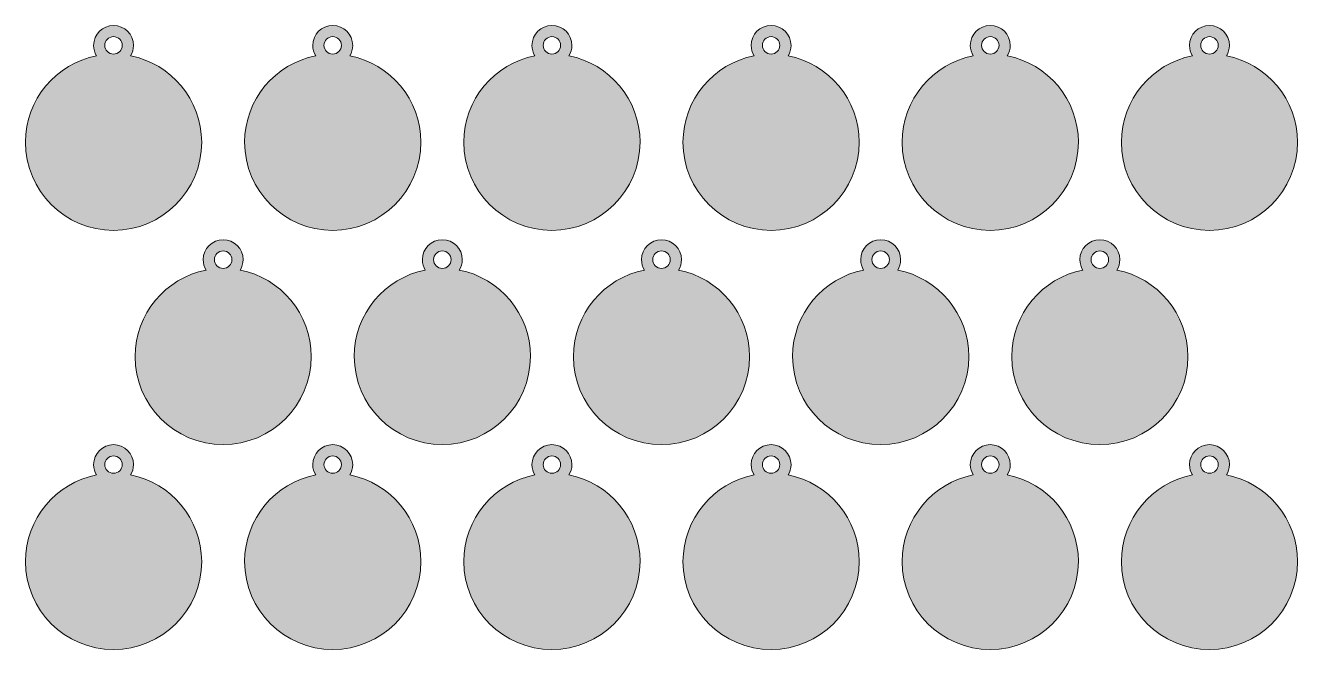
# Model space of a CAD drawing. Header units: inches. Extents: x -1104 to 5451, y -3757 to -136.
# Drawn here: x 2614 to 5451, y -3756 to -2364 of the extents above; entities that cross this region are included whole.
import ezdxf

# ---------------------------------------------------------------- set-up
doc = ezdxf.new("R2010")
doc.units = ezdxf.units.IN
doc.header["$MEASUREMENT"] = 0
doc.layers.add('Layer 1', color=7, linetype='Continuous')

# ---------------------------------------------------------------- blocks, each defined once
blk = doc.blocks.new('block 2')
at = {"layer": 'Layer 1', "true_color": 0xffeed6}
h = blk.add_hatch(color=7, dxfattribs=at)
h.dxf.hatch_style = 2
edge = h.paths.add_edge_path()
edge.add_spline(control_points=[(2848.5, -2431.8), (2852.6, -2425), (2855, -2417.1), (2855, -2408.6), (2855, -2384), (2835, -2364.1), (2810.5, -2364.1), (2786, -2364.1), (2766, -2384), (2766, -2408.6), (2766, -2417.1), (2768.4, -2425), (2772.5, -2431.8), (2682.3, -2449.5), (2614, -2529.2), (2614, -2624.6), (2614, -2732.9), (2702.1, -2821.1), (2810.5, -2821.1), (2918.8, -2821.1), (3007, -2732.9), (3007, -2624.6), (3007, -2529.2), (2938.7, -2449.5), (2848.5, -2431.8)], knot_values=[0, 0, 0, 0, 1, 1, 1, 2, 2, 2, 3, 3, 3, 4, 4, 4, 5, 5, 5, 6, 6, 6, 7, 7, 7, 8, 8, 8, 8], degree=3, periodic=1)
edge = h.paths.add_edge_path()
edge.add_spline(control_points=[(2810.5, -2389.1), (2821.2, -2389.1), (2830, -2397.8), (2830, -2408.6), (2830, -2419.3), (2821.2, -2428.1), (2810.5, -2428.1), (2799.7, -2428.1), (2791, -2419.3), (2791, -2408.6), (2791, -2397.8), (2799.7, -2389.1), (2810.5, -2389.1)], knot_values=[0, 0, 0, 0, 1, 1, 1, 2, 2, 2, 3, 3, 3, 4, 4, 4, 4], degree=3, periodic=1)
h = blk.add_hatch(color=7, dxfattribs=at)
h.dxf.hatch_style = 2
edge = h.paths.add_edge_path()
edge.add_spline(control_points=[(3337.3, -2431.8), (3341.4, -2425), (3343.8, -2417.1), (3343.8, -2408.6), (3343.8, -2384), (3323.8, -2364.1), (3299.3, -2364.1), (3274.8, -2364.1), (3254.8, -2384), (3254.8, -2408.6), (3254.8, -2417.1), (3257.2, -2425), (3261.3, -2431.8), (3171.1, -2449.5), (3102.8, -2529.2), (3102.8, -2624.6), (3102.8, -2732.9), (3190.9, -2821.1), (3299.3, -2821.1), (3407.6, -2821.1), (3495.8, -2732.9), (3495.8, -2624.6), (3495.8, -2529.2), (3427.5, -2449.5), (3337.3, -2431.8)], knot_values=[0, 0, 0, 0, 1, 1, 1, 2, 2, 2, 3, 3, 3, 4, 4, 4, 5, 5, 5, 6, 6, 6, 7, 7, 7, 8, 8, 8, 8], degree=3, periodic=1)
edge = h.paths.add_edge_path()
edge.add_spline(control_points=[(3299.3, -2389.1), (3310, -2389.1), (3318.8, -2397.8), (3318.8, -2408.6), (3318.8, -2419.3), (3310, -2428.1), (3299.3, -2428.1), (3288.5, -2428.1), (3279.8, -2419.3), (3279.8, -2408.6), (3279.8, -2397.8), (3288.5, -2389.1), (3299.3, -2389.1)], knot_values=[0, 0, 0, 0, 1, 1, 1, 2, 2, 2, 3, 3, 3, 4, 4, 4, 4], degree=3, periodic=1)
h = blk.add_hatch(color=7, dxfattribs=at)
h.dxf.hatch_style = 2
edge = h.paths.add_edge_path()
edge.add_spline(control_points=[(3826, -2431.8), (3830.2, -2425), (3832.6, -2417.1), (3832.6, -2408.6), (3832.6, -2384), (3812.6, -2364.1), (3788.1, -2364.1), (3763.5, -2364.1), (3743.6, -2384), (3743.6, -2408.6), (3743.6, -2417.1), (3746, -2425), (3750.1, -2431.8), (3659.9, -2449.5), (3591.6, -2529.2), (3591.6, -2624.6), (3591.6, -2732.9), (3679.7, -2821.1), (3788.1, -2821.1), (3896.4, -2821.1), (3984.6, -2732.9), (3984.6, -2624.6), (3984.6, -2529.2), (3916.3, -2449.5), (3826, -2431.8)], knot_values=[0, 0, 0, 0, 1, 1, 1, 2, 2, 2, 3, 3, 3, 4, 4, 4, 5, 5, 5, 6, 6, 6, 7, 7, 7, 8, 8, 8, 8], degree=3, periodic=1)
edge = h.paths.add_edge_path()
edge.add_spline(control_points=[(3788.1, -2389.1), (3798.8, -2389.1), (3807.6, -2397.8), (3807.6, -2408.6), (3807.6, -2419.3), (3798.8, -2428.1), (3788.1, -2428.1), (3777.3, -2428.1), (3768.6, -2419.3), (3768.6, -2408.6), (3768.6, -2397.8), (3777.3, -2389.1), (3788.1, -2389.1)], knot_values=[0, 0, 0, 0, 1, 1, 1, 2, 2, 2, 3, 3, 3, 4, 4, 4, 4], degree=3, periodic=1)
h = blk.add_hatch(color=7, dxfattribs=at)
h.dxf.hatch_style = 2
edge = h.paths.add_edge_path()
edge.add_spline(control_points=[(4314.8, -2431.8), (4319, -2425), (4321.4, -2417.1), (4321.4, -2408.6), (4321.4, -2384), (4301.4, -2364.1), (4276.9, -2364.1), (4252.3, -2364.1), (4232.4, -2384), (4232.4, -2408.6), (4232.4, -2417.1), (4234.8, -2425), (4238.9, -2431.8), (4148.7, -2449.5), (4080.4, -2529.2), (4080.4, -2624.6), (4080.4, -2732.9), (4168.5, -2821.1), (4276.9, -2821.1), (4385.2, -2821.1), (4473.4, -2732.9), (4473.4, -2624.6), (4473.4, -2529.2), (4405.1, -2449.5), (4314.8, -2431.8)], knot_values=[0, 0, 0, 0, 1, 1, 1, 2, 2, 2, 3, 3, 3, 4, 4, 4, 5, 5, 5, 6, 6, 6, 7, 7, 7, 8, 8, 8, 8], degree=3, periodic=1)
edge = h.paths.add_edge_path()
edge.add_spline(control_points=[(4276.9, -2389.1), (4287.6, -2389.1), (4296.4, -2397.8), (4296.4, -2408.6), (4296.4, -2419.3), (4287.6, -2428.1), (4276.9, -2428.1), (4266.1, -2428.1), (4257.4, -2419.3), (4257.4, -2408.6), (4257.4, -2397.8), (4266.1, -2389.1), (4276.9, -2389.1)], knot_values=[0, 0, 0, 0, 1, 1, 1, 2, 2, 2, 3, 3, 3, 4, 4, 4, 4], degree=3, periodic=1)
h = blk.add_hatch(color=7, dxfattribs=at)
h.dxf.hatch_style = 2
edge = h.paths.add_edge_path()
edge.add_spline(control_points=[(4803.6, -2431.8), (4807.8, -2425), (4810.2, -2417.1), (4810.2, -2408.6), (4810.2, -2384), (4790.2, -2364.1), (4765.7, -2364.1), (4741.1, -2364.1), (4721.2, -2384), (4721.2, -2408.6), (4721.2, -2417.1), (4723.6, -2425), (4727.7, -2431.8), (4637.5, -2449.5), (4569.2, -2529.2), (4569.2, -2624.6), (4569.2, -2732.9), (4657.3, -2821.1), (4765.7, -2821.1), (4874, -2821.1), (4962.2, -2732.9), (4962.2, -2624.6), (4962.2, -2529.2), (4893.9, -2449.5), (4803.6, -2431.8)], knot_values=[0, 0, 0, 0, 1, 1, 1, 2, 2, 2, 3, 3, 3, 4, 4, 4, 5, 5, 5, 6, 6, 6, 7, 7, 7, 8, 8, 8, 8], degree=3, periodic=1)
edge = h.paths.add_edge_path()
edge.add_spline(control_points=[(4765.7, -2389.1), (4776.4, -2389.1), (4785.2, -2397.8), (4785.2, -2408.6), (4785.2, -2419.3), (4776.4, -2428.1), (4765.7, -2428.1), (4754.9, -2428.1), (4746.2, -2419.3), (4746.2, -2408.6), (4746.2, -2397.8), (4754.9, -2389.1), (4765.7, -2389.1)], knot_values=[0, 0, 0, 0, 1, 1, 1, 2, 2, 2, 3, 3, 3, 4, 4, 4, 4], degree=3, periodic=1)
h = blk.add_hatch(color=7, dxfattribs=at)
h.dxf.hatch_style = 2
edge = h.paths.add_edge_path()
edge.add_spline(control_points=[(5292.4, -2431.8), (5296.6, -2425), (5299, -2417.1), (5299, -2408.6), (5299, -2384), (5279, -2364.1), (5254.5, -2364.1), (5229.9, -2364.1), (5210, -2384), (5210, -2408.6), (5210, -2417.1), (5212.4, -2425), (5216.5, -2431.8), (5126.3, -2449.5), (5058, -2529.2), (5058, -2624.6), (5058, -2732.9), (5146.1, -2821.1), (5254.5, -2821.1), (5362.8, -2821.1), (5451, -2732.9), (5451, -2624.6), (5451, -2529.2), (5382.7, -2449.5), (5292.4, -2431.8)], knot_values=[0, 0, 0, 0, 1, 1, 1, 2, 2, 2, 3, 3, 3, 4, 4, 4, 5, 5, 5, 6, 6, 6, 7, 7, 7, 8, 8, 8, 8], degree=3, periodic=1)
edge = h.paths.add_edge_path()
edge.add_spline(control_points=[(5254.5, -2389.1), (5265.2, -2389.1), (5274, -2397.8), (5274, -2408.6), (5274, -2419.3), (5265.2, -2428.1), (5254.5, -2428.1), (5243.7, -2428.1), (5235, -2419.3), (5235, -2408.6), (5235, -2397.8), (5243.7, -2389.1), (5254.5, -2389.1)], knot_values=[0, 0, 0, 0, 1, 1, 1, 2, 2, 2, 3, 3, 3, 4, 4, 4, 4], degree=3, periodic=1)
h = blk.add_hatch(color=7, dxfattribs=at)
h.dxf.hatch_style = 2
edge = h.paths.add_edge_path()
edge.add_spline(control_points=[(3092.9, -2909.6), (3097, -2902.9), (3099.4, -2894.9), (3099.4, -2886.4), (3099.4, -2861.9), (3079.4, -2841.9), (3054.9, -2841.9), (3030.4, -2841.9), (3010.4, -2861.9), (3010.4, -2886.4), (3010.4, -2894.9), (3012.8, -2902.9), (3016.9, -2909.6), (2926.7, -2927.4), (2858.4, -3007.1), (2858.4, -3102.4), (2858.4, -3210.8), (2946.5, -3298.9), (3054.9, -3298.9), (3163.2, -3298.9), (3251.4, -3210.8), (3251.4, -3102.4), (3251.4, -3007.1), (3183.1, -2927.4), (3092.9, -2909.6)], knot_values=[0, 0, 0, 0, 1, 1, 1, 2, 2, 2, 3, 3, 3, 4, 4, 4, 5, 5, 5, 6, 6, 6, 7, 7, 7, 8, 8, 8, 8], degree=3, periodic=1)
edge = h.paths.add_edge_path()
edge.add_spline(control_points=[(3054.9, -2866.9), (3065.6, -2866.9), (3074.4, -2875.7), (3074.4, -2886.4), (3074.4, -2897.2), (3065.6, -2905.9), (3054.9, -2905.9), (3044.1, -2905.9), (3035.4, -2897.2), (3035.4, -2886.4), (3035.4, -2875.7), (3044.1, -2866.9), (3054.9, -2866.9)], knot_values=[0, 0, 0, 0, 1, 1, 1, 2, 2, 2, 3, 3, 3, 4, 4, 4, 4], degree=3, periodic=1)
h = blk.add_hatch(color=7, dxfattribs=at)
h.dxf.hatch_style = 2
edge = h.paths.add_edge_path()
edge.add_spline(control_points=[(3581.6, -2909.6), (3585.8, -2902.9), (3588.2, -2894.9), (3588.2, -2886.4), (3588.2, -2861.9), (3568.2, -2841.9), (3543.7, -2841.9), (3519.1, -2841.9), (3499.2, -2861.9), (3499.2, -2886.4), (3499.2, -2894.9), (3501.6, -2902.9), (3505.7, -2909.6), (3415.5, -2927.4), (3347.2, -3007.1), (3347.2, -3102.4), (3347.2, -3210.8), (3435.3, -3298.9), (3543.7, -3298.9), (3652, -3298.9), (3740.2, -3210.8), (3740.2, -3102.4), (3740.2, -3007.1), (3671.9, -2927.4), (3581.6, -2909.6)], knot_values=[0, 0, 0, 0, 1, 1, 1, 2, 2, 2, 3, 3, 3, 4, 4, 4, 5, 5, 5, 6, 6, 6, 7, 7, 7, 8, 8, 8, 8], degree=3, periodic=1)
edge = h.paths.add_edge_path()
edge.add_spline(control_points=[(3543.7, -2866.9), (3554.4, -2866.9), (3563.2, -2875.7), (3563.2, -2886.4), (3563.2, -2897.2), (3554.4, -2905.9), (3543.7, -2905.9), (3532.9, -2905.9), (3524.2, -2897.2), (3524.2, -2886.4), (3524.2, -2875.7), (3532.9, -2866.9), (3543.7, -2866.9)], knot_values=[0, 0, 0, 0, 1, 1, 1, 2, 2, 2, 3, 3, 3, 4, 4, 4, 4], degree=3, periodic=1)
h = blk.add_hatch(color=7, dxfattribs=at)
h.dxf.hatch_style = 2
edge = h.paths.add_edge_path()
edge.add_spline(control_points=[(4070.4, -2909.6), (4074.6, -2902.9), (4077, -2894.9), (4077, -2886.4), (4077, -2861.9), (4057, -2841.9), (4032.5, -2841.9), (4007.9, -2841.9), (3988, -2861.9), (3988, -2886.4), (3988, -2894.9), (3990.4, -2902.9), (3994.5, -2909.6), (3904.3, -2927.4), (3836, -3007.1), (3836, -3102.4), (3836, -3210.8), (3924.1, -3298.9), (4032.5, -3298.9), (4140.8, -3298.9), (4229, -3210.8), (4229, -3102.4), (4229, -3007.1), (4160.7, -2927.4), (4070.4, -2909.6)], knot_values=[0, 0, 0, 0, 1, 1, 1, 2, 2, 2, 3, 3, 3, 4, 4, 4, 5, 5, 5, 6, 6, 6, 7, 7, 7, 8, 8, 8, 8], degree=3, periodic=1)
edge = h.paths.add_edge_path()
edge.add_spline(control_points=[(4032.5, -2866.9), (4043.2, -2866.9), (4052, -2875.7), (4052, -2886.4), (4052, -2897.2), (4043.2, -2905.9), (4032.5, -2905.9), (4021.7, -2905.9), (4013, -2897.2), (4013, -2886.4), (4013, -2875.7), (4021.7, -2866.9), (4032.5, -2866.9)], knot_values=[0, 0, 0, 0, 1, 1, 1, 2, 2, 2, 3, 3, 3, 4, 4, 4, 4], degree=3, periodic=1)
h = blk.add_hatch(color=7, dxfattribs=at)
h.dxf.hatch_style = 2
edge = h.paths.add_edge_path()
edge.add_spline(control_points=[(4559.2, -2909.6), (4563.4, -2902.9), (4565.8, -2894.9), (4565.8, -2886.4), (4565.8, -2861.9), (4545.8, -2841.9), (4521.3, -2841.9), (4496.7, -2841.9), (4476.8, -2861.9), (4476.8, -2886.4), (4476.8, -2894.9), (4479.2, -2902.9), (4483.3, -2909.6), (4393.1, -2927.4), (4324.8, -3007.1), (4324.8, -3102.4), (4324.8, -3210.8), (4412.9, -3298.9), (4521.3, -3298.9), (4629.6, -3298.9), (4717.8, -3210.8), (4717.8, -3102.4), (4717.8, -3007.1), (4649.5, -2927.4), (4559.2, -2909.6)], knot_values=[0, 0, 0, 0, 1, 1, 1, 2, 2, 2, 3, 3, 3, 4, 4, 4, 5, 5, 5, 6, 6, 6, 7, 7, 7, 8, 8, 8, 8], degree=3, periodic=1)
edge = h.paths.add_edge_path()
edge.add_spline(control_points=[(4521.3, -2866.9), (4532, -2866.9), (4540.8, -2875.7), (4540.8, -2886.4), (4540.8, -2897.2), (4532, -2905.9), (4521.3, -2905.9), (4510.5, -2905.9), (4501.8, -2897.2), (4501.8, -2886.4), (4501.8, -2875.7), (4510.5, -2866.9), (4521.3, -2866.9)], knot_values=[0, 0, 0, 0, 1, 1, 1, 2, 2, 2, 3, 3, 3, 4, 4, 4, 4], degree=3, periodic=1)
h = blk.add_hatch(color=7, dxfattribs=at)
h.dxf.hatch_style = 2
edge = h.paths.add_edge_path()
edge.add_spline(control_points=[(5048, -2909.6), (5052.2, -2902.9), (5054.6, -2894.9), (5054.6, -2886.4), (5054.6, -2861.9), (5034.6, -2841.9), (5010.1, -2841.9), (4985.5, -2841.9), (4965.6, -2861.9), (4965.6, -2886.4), (4965.6, -2894.9), (4968, -2902.9), (4972.1, -2909.6), (4881.9, -2927.4), (4813.6, -3007.1), (4813.6, -3102.4), (4813.6, -3210.8), (4901.7, -3298.9), (5010.1, -3298.9), (5118.4, -3298.9), (5206.6, -3210.8), (5206.6, -3102.4), (5206.6, -3007.1), (5138.3, -2927.4), (5048, -2909.6)], knot_values=[0, 0, 0, 0, 1, 1, 1, 2, 2, 2, 3, 3, 3, 4, 4, 4, 5, 5, 5, 6, 6, 6, 7, 7, 7, 8, 8, 8, 8], degree=3, periodic=1)
edge = h.paths.add_edge_path()
edge.add_spline(control_points=[(5010.1, -2866.9), (5020.8, -2866.9), (5029.6, -2875.7), (5029.6, -2886.4), (5029.6, -2897.2), (5020.8, -2905.9), (5010.1, -2905.9), (4999.3, -2905.9), (4990.6, -2897.2), (4990.6, -2886.4), (4990.6, -2875.7), (4999.3, -2866.9), (5010.1, -2866.9)], knot_values=[0, 0, 0, 0, 1, 1, 1, 2, 2, 2, 3, 3, 3, 4, 4, 4, 4], degree=3, periodic=1)
h = blk.add_hatch(color=7, dxfattribs=at)
h.dxf.hatch_style = 2
edge = h.paths.add_edge_path()
edge.add_spline(control_points=[(2848.5, -3366.6), (2852.6, -3359.9), (2855, -3351.9), (2855, -3343.4), (2855, -3318.9), (2835, -3298.9), (2810.5, -3298.9), (2786, -3298.9), (2766, -3318.9), (2766, -3343.4), (2766, -3351.9), (2768.4, -3359.9), (2772.5, -3366.6), (2682.3, -3384.4), (2614, -3464.1), (2614, -3559.4), (2614, -3667.8), (2702.1, -3755.9), (2810.5, -3755.9), (2918.8, -3755.9), (3007, -3667.8), (3007, -3559.4), (3007, -3464.1), (2938.7, -3384.4), (2848.5, -3366.6)], knot_values=[0, 0, 0, 0, 1, 1, 1, 2, 2, 2, 3, 3, 3, 4, 4, 4, 5, 5, 5, 6, 6, 6, 7, 7, 7, 8, 8, 8, 8], degree=3, periodic=1)
edge = h.paths.add_edge_path()
edge.add_spline(control_points=[(2810.5, -3323.9), (2821.2, -3323.9), (2830, -3332.7), (2830, -3343.4), (2830, -3354.2), (2821.2, -3362.9), (2810.5, -3362.9), (2799.7, -3362.9), (2791, -3354.2), (2791, -3343.4), (2791, -3332.7), (2799.7, -3323.9), (2810.5, -3323.9)], knot_values=[0, 0, 0, 0, 1, 1, 1, 2, 2, 2, 3, 3, 3, 4, 4, 4, 4], degree=3, periodic=1)
h = blk.add_hatch(color=7, dxfattribs=at)
h.dxf.hatch_style = 2
edge = h.paths.add_edge_path()
edge.add_spline(control_points=[(3337.3, -3366.6), (3341.4, -3359.9), (3343.8, -3351.9), (3343.8, -3343.4), (3343.8, -3318.9), (3323.8, -3298.9), (3299.3, -3298.9), (3274.8, -3298.9), (3254.8, -3318.9), (3254.8, -3343.4), (3254.8, -3351.9), (3257.2, -3359.9), (3261.3, -3366.6), (3171.1, -3384.4), (3102.8, -3464.1), (3102.8, -3559.4), (3102.8, -3667.8), (3190.9, -3755.9), (3299.3, -3755.9), (3407.6, -3755.9), (3495.8, -3667.8), (3495.8, -3559.4), (3495.8, -3464.1), (3427.5, -3384.4), (3337.3, -3366.6)], knot_values=[0, 0, 0, 0, 1, 1, 1, 2, 2, 2, 3, 3, 3, 4, 4, 4, 5, 5, 5, 6, 6, 6, 7, 7, 7, 8, 8, 8, 8], degree=3, periodic=1)
edge = h.paths.add_edge_path()
edge.add_spline(control_points=[(3299.3, -3323.9), (3310, -3323.9), (3318.8, -3332.7), (3318.8, -3343.4), (3318.8, -3354.2), (3310, -3362.9), (3299.3, -3362.9), (3288.5, -3362.9), (3279.8, -3354.2), (3279.8, -3343.4), (3279.8, -3332.7), (3288.5, -3323.9), (3299.3, -3323.9)], knot_values=[0, 0, 0, 0, 1, 1, 1, 2, 2, 2, 3, 3, 3, 4, 4, 4, 4], degree=3, periodic=1)
h = blk.add_hatch(color=7, dxfattribs=at)
h.dxf.hatch_style = 2
edge = h.paths.add_edge_path()
edge.add_spline(control_points=[(3826, -3366.6), (3830.2, -3359.9), (3832.6, -3351.9), (3832.6, -3343.4), (3832.6, -3318.9), (3812.6, -3298.9), (3788.1, -3298.9), (3763.5, -3298.9), (3743.6, -3318.9), (3743.6, -3343.4), (3743.6, -3351.9), (3746, -3359.9), (3750.1, -3366.6), (3659.9, -3384.4), (3591.6, -3464.1), (3591.6, -3559.4), (3591.6, -3667.8), (3679.7, -3755.9), (3788.1, -3755.9), (3896.4, -3755.9), (3984.6, -3667.8), (3984.6, -3559.4), (3984.6, -3464.1), (3916.3, -3384.4), (3826, -3366.6)], knot_values=[0, 0, 0, 0, 1, 1, 1, 2, 2, 2, 3, 3, 3, 4, 4, 4, 5, 5, 5, 6, 6, 6, 7, 7, 7, 8, 8, 8, 8], degree=3, periodic=1)
edge = h.paths.add_edge_path()
edge.add_spline(control_points=[(3788.1, -3323.9), (3798.8, -3323.9), (3807.6, -3332.7), (3807.6, -3343.4), (3807.6, -3354.2), (3798.8, -3362.9), (3788.1, -3362.9), (3777.3, -3362.9), (3768.6, -3354.2), (3768.6, -3343.4), (3768.6, -3332.7), (3777.3, -3323.9), (3788.1, -3323.9)], knot_values=[0, 0, 0, 0, 1, 1, 1, 2, 2, 2, 3, 3, 3, 4, 4, 4, 4], degree=3, periodic=1)
h = blk.add_hatch(color=7, dxfattribs=at)
h.dxf.hatch_style = 2
edge = h.paths.add_edge_path()
edge.add_spline(control_points=[(4314.8, -3366.6), (4319, -3359.9), (4321.4, -3351.9), (4321.4, -3343.4), (4321.4, -3318.9), (4301.4, -3298.9), (4276.9, -3298.9), (4252.3, -3298.9), (4232.4, -3318.9), (4232.4, -3343.4), (4232.4, -3351.9), (4234.8, -3359.9), (4238.9, -3366.6), (4148.7, -3384.4), (4080.4, -3464.1), (4080.4, -3559.4), (4080.4, -3667.8), (4168.5, -3755.9), (4276.9, -3755.9), (4385.2, -3755.9), (4473.4, -3667.8), (4473.4, -3559.4), (4473.4, -3464.1), (4405.1, -3384.4), (4314.8, -3366.6)], knot_values=[0, 0, 0, 0, 1, 1, 1, 2, 2, 2, 3, 3, 3, 4, 4, 4, 5, 5, 5, 6, 6, 6, 7, 7, 7, 8, 8, 8, 8], degree=3, periodic=1)
edge = h.paths.add_edge_path()
edge.add_spline(control_points=[(4276.9, -3323.9), (4287.6, -3323.9), (4296.4, -3332.7), (4296.4, -3343.4), (4296.4, -3354.2), (4287.6, -3362.9), (4276.9, -3362.9), (4266.1, -3362.9), (4257.4, -3354.2), (4257.4, -3343.4), (4257.4, -3332.7), (4266.1, -3323.9), (4276.9, -3323.9)], knot_values=[0, 0, 0, 0, 1, 1, 1, 2, 2, 2, 3, 3, 3, 4, 4, 4, 4], degree=3, periodic=1)
h = blk.add_hatch(color=7, dxfattribs=at)
h.dxf.hatch_style = 2
edge = h.paths.add_edge_path()
edge.add_spline(control_points=[(4803.6, -3366.6), (4807.8, -3359.9), (4810.2, -3351.9), (4810.2, -3343.4), (4810.2, -3318.9), (4790.2, -3298.9), (4765.7, -3298.9), (4741.1, -3298.9), (4721.2, -3318.9), (4721.2, -3343.4), (4721.2, -3351.9), (4723.6, -3359.9), (4727.7, -3366.6), (4637.5, -3384.4), (4569.2, -3464.1), (4569.2, -3559.4), (4569.2, -3667.8), (4657.3, -3755.9), (4765.7, -3755.9), (4874, -3755.9), (4962.2, -3667.8), (4962.2, -3559.4), (4962.2, -3464.1), (4893.9, -3384.4), (4803.6, -3366.6)], knot_values=[0, 0, 0, 0, 1, 1, 1, 2, 2, 2, 3, 3, 3, 4, 4, 4, 5, 5, 5, 6, 6, 6, 7, 7, 7, 8, 8, 8, 8], degree=3, periodic=1)
edge = h.paths.add_edge_path()
edge.add_spline(control_points=[(4765.7, -3323.9), (4776.4, -3323.9), (4785.2, -3332.7), (4785.2, -3343.4), (4785.2, -3354.2), (4776.4, -3362.9), (4765.7, -3362.9), (4754.9, -3362.9), (4746.2, -3354.2), (4746.2, -3343.4), (4746.2, -3332.7), (4754.9, -3323.9), (4765.7, -3323.9)], knot_values=[0, 0, 0, 0, 1, 1, 1, 2, 2, 2, 3, 3, 3, 4, 4, 4, 4], degree=3, periodic=1)
h = blk.add_hatch(color=7, dxfattribs=at)
h.dxf.hatch_style = 2
edge = h.paths.add_edge_path()
edge.add_spline(control_points=[(5292.4, -3366.6), (5296.6, -3359.9), (5299, -3351.9), (5299, -3343.4), (5299, -3318.9), (5279, -3298.9), (5254.5, -3298.9), (5229.9, -3298.9), (5210, -3318.9), (5210, -3343.4), (5210, -3351.9), (5212.4, -3359.9), (5216.5, -3366.6), (5126.3, -3384.4), (5058, -3464.1), (5058, -3559.4), (5058, -3667.8), (5146.1, -3755.9), (5254.5, -3755.9), (5362.8, -3755.9), (5451, -3667.8), (5451, -3559.4), (5451, -3464.1), (5382.7, -3384.4), (5292.4, -3366.6)], knot_values=[0, 0, 0, 0, 1, 1, 1, 2, 2, 2, 3, 3, 3, 4, 4, 4, 5, 5, 5, 6, 6, 6, 7, 7, 7, 8, 8, 8, 8], degree=3, periodic=1)
edge = h.paths.add_edge_path()
edge.add_spline(control_points=[(5254.5, -3323.9), (5265.2, -3323.9), (5274, -3332.7), (5274, -3343.4), (5274, -3354.2), (5265.2, -3362.9), (5254.5, -3362.9), (5243.7, -3362.9), (5235, -3354.2), (5235, -3343.4), (5235, -3332.7), (5243.7, -3323.9), (5254.5, -3323.9)], knot_values=[0, 0, 0, 0, 1, 1, 1, 2, 2, 2, 3, 3, 3, 4, 4, 4, 4], degree=3, periodic=1)
at = {"layer": 'Layer 1', "lineweight": 0}
for points, knots in [([(2848.5, -2431.8), (2852.6, -2425), (2855, -2417.1), (2855, -2408.6), (2855, -2384), (2835, -2364.1), (2810.5, -2364.1), (2786, -2364.1), (2766, -2384), (2766, -2408.6), (2766, -2417.1), (2768.4, -2425), (2772.5, -2431.8), (2682.3, -2449.5), (2614, -2529.2), (2614, -2624.6), (2614, -2732.9), (2702.1, -2821.1), (2810.5, -2821.1), (2918.8, -2821.1), (3007, -2732.9), (3007, -2624.6), (3007, -2529.2), (2938.7, -2449.5), (2848.5, -2431.8)], [0, 0, 0, 0, 1, 1, 1, 2, 2, 2, 3, 3, 3, 4, 4, 4, 5, 5, 5, 6, 6, 6, 7, 7, 7, 8, 8, 8, 8]), ([(3337.3, -2431.8), (3341.4, -2425), (3343.8, -2417.1), (3343.8, -2408.6), (3343.8, -2384), (3323.8, -2364.1), (3299.3, -2364.1), (3274.8, -2364.1), (3254.8, -2384), (3254.8, -2408.6), (3254.8, -2417.1), (3257.2, -2425), (3261.3, -2431.8), (3171.1, -2449.5), (3102.8, -2529.2), (3102.8, -2624.6), (3102.8, -2732.9), (3190.9, -2821.1), (3299.3, -2821.1), (3407.6, -2821.1), (3495.8, -2732.9), (3495.8, -2624.6), (3495.8, -2529.2), (3427.5, -2449.5), (3337.3, -2431.8)], [0, 0, 0, 0, 1, 1, 1, 2, 2, 2, 3, 3, 3, 4, 4, 4, 5, 5, 5, 6, 6, 6, 7, 7, 7, 8, 8, 8, 8]), ([(3826, -2431.8), (3830.2, -2425), (3832.6, -2417.1), (3832.6, -2408.6), (3832.6, -2384), (3812.6, -2364.1), (3788.1, -2364.1), (3763.5, -2364.1), (3743.6, -2384), (3743.6, -2408.6), (3743.6, -2417.1), (3746, -2425), (3750.1, -2431.8), (3659.9, -2449.5), (3591.6, -2529.2), (3591.6, -2624.6), (3591.6, -2732.9), (3679.7, -2821.1), (3788.1, -2821.1), (3896.4, -2821.1), (3984.6, -2732.9), (3984.6, -2624.6), (3984.6, -2529.2), (3916.3, -2449.5), (3826, -2431.8)], [0, 0, 0, 0, 1, 1, 1, 2, 2, 2, 3, 3, 3, 4, 4, 4, 5, 5, 5, 6, 6, 6, 7, 7, 7, 8, 8, 8, 8]), ([(4314.8, -2431.8), (4319, -2425), (4321.4, -2417.1), (4321.4, -2408.6), (4321.4, -2384), (4301.4, -2364.1), (4276.9, -2364.1), (4252.3, -2364.1), (4232.4, -2384), (4232.4, -2408.6), (4232.4, -2417.1), (4234.8, -2425), (4238.9, -2431.8), (4148.7, -2449.5), (4080.4, -2529.2), (4080.4, -2624.6), (4080.4, -2732.9), (4168.5, -2821.1), (4276.9, -2821.1), (4385.2, -2821.1), (4473.4, -2732.9), (4473.4, -2624.6), (4473.4, -2529.2), (4405.1, -2449.5), (4314.8, -2431.8)], [0, 0, 0, 0, 1, 1, 1, 2, 2, 2, 3, 3, 3, 4, 4, 4, 5, 5, 5, 6, 6, 6, 7, 7, 7, 8, 8, 8, 8]), ([(4803.6, -2431.8), (4807.8, -2425), (4810.2, -2417.1), (4810.2, -2408.6), (4810.2, -2384), (4790.2, -2364.1), (4765.7, -2364.1), (4741.1, -2364.1), (4721.2, -2384), (4721.2, -2408.6), (4721.2, -2417.1), (4723.6, -2425), (4727.7, -2431.8), (4637.5, -2449.5), (4569.2, -2529.2), (4569.2, -2624.6), (4569.2, -2732.9), (4657.3, -2821.1), (4765.7, -2821.1), (4874, -2821.1), (4962.2, -2732.9), (4962.2, -2624.6), (4962.2, -2529.2), (4893.9, -2449.5), (4803.6, -2431.8)], [0, 0, 0, 0, 1, 1, 1, 2, 2, 2, 3, 3, 3, 4, 4, 4, 5, 5, 5, 6, 6, 6, 7, 7, 7, 8, 8, 8, 8]), ([(5292.4, -2431.8), (5296.6, -2425), (5299, -2417.1), (5299, -2408.6), (5299, -2384), (5279, -2364.1), (5254.5, -2364.1), (5229.9, -2364.1), (5210, -2384), (5210, -2408.6), (5210, -2417.1), (5212.4, -2425), (5216.5, -2431.8), (5126.3, -2449.5), (5058, -2529.2), (5058, -2624.6), (5058, -2732.9), (5146.1, -2821.1), (5254.5, -2821.1), (5362.8, -2821.1), (5451, -2732.9), (5451, -2624.6), (5451, -2529.2), (5382.7, -2449.5), (5292.4, -2431.8)], [0, 0, 0, 0, 1, 1, 1, 2, 2, 2, 3, 3, 3, 4, 4, 4, 5, 5, 5, 6, 6, 6, 7, 7, 7, 8, 8, 8, 8]), ([(2810.5, -2389.1), (2821.2, -2389.1), (2830, -2397.8), (2830, -2408.6), (2830, -2419.3), (2821.2, -2428.1), (2810.5, -2428.1), (2799.7, -2428.1), (2791, -2419.3), (2791, -2408.6), (2791, -2397.8), (2799.7, -2389.1), (2810.5, -2389.1)], [0, 0, 0, 0, 1, 1, 1, 2, 2, 2, 3, 3, 3, 4, 4, 4, 4]), ([(3299.3, -2389.1), (3310, -2389.1), (3318.8, -2397.8), (3318.8, -2408.6), (3318.8, -2419.3), (3310, -2428.1), (3299.3, -2428.1), (3288.5, -2428.1), (3279.8, -2419.3), (3279.8, -2408.6), (3279.8, -2397.8), (3288.5, -2389.1), (3299.3, -2389.1)], [0, 0, 0, 0, 1, 1, 1, 2, 2, 2, 3, 3, 3, 4, 4, 4, 4]), ([(3788.1, -2389.1), (3798.8, -2389.1), (3807.6, -2397.8), (3807.6, -2408.6), (3807.6, -2419.3), (3798.8, -2428.1), (3788.1, -2428.1), (3777.3, -2428.1), (3768.6, -2419.3), (3768.6, -2408.6), (3768.6, -2397.8), (3777.3, -2389.1), (3788.1, -2389.1)], [0, 0, 0, 0, 1, 1, 1, 2, 2, 2, 3, 3, 3, 4, 4, 4, 4]), ([(4276.9, -2389.1), (4287.6, -2389.1), (4296.4, -2397.8), (4296.4, -2408.6), (4296.4, -2419.3), (4287.6, -2428.1), (4276.9, -2428.1), (4266.1, -2428.1), (4257.4, -2419.3), (4257.4, -2408.6), (4257.4, -2397.8), (4266.1, -2389.1), (4276.9, -2389.1)], [0, 0, 0, 0, 1, 1, 1, 2, 2, 2, 3, 3, 3, 4, 4, 4, 4]), ([(4765.7, -2389.1), (4776.4, -2389.1), (4785.2, -2397.8), (4785.2, -2408.6), (4785.2, -2419.3), (4776.4, -2428.1), (4765.7, -2428.1), (4754.9, -2428.1), (4746.2, -2419.3), (4746.2, -2408.6), (4746.2, -2397.8), (4754.9, -2389.1), (4765.7, -2389.1)], [0, 0, 0, 0, 1, 1, 1, 2, 2, 2, 3, 3, 3, 4, 4, 4, 4]), ([(5254.5, -2389.1), (5265.2, -2389.1), (5274, -2397.8), (5274, -2408.6), (5274, -2419.3), (5265.2, -2428.1), (5254.5, -2428.1), (5243.7, -2428.1), (5235, -2419.3), (5235, -2408.6), (5235, -2397.8), (5243.7, -2389.1), (5254.5, -2389.1)], [0, 0, 0, 0, 1, 1, 1, 2, 2, 2, 3, 3, 3, 4, 4, 4, 4]), ([(3092.9, -2909.6), (3097, -2902.9), (3099.4, -2894.9), (3099.4, -2886.4), (3099.4, -2861.9), (3079.4, -2841.9), (3054.9, -2841.9), (3030.4, -2841.9), (3010.4, -2861.9), (3010.4, -2886.4), (3010.4, -2894.9), (3012.8, -2902.9), (3016.9, -2909.6), (2926.7, -2927.4), (2858.4, -3007.1), (2858.4, -3102.4), (2858.4, -3210.8), (2946.5, -3298.9), (3054.9, -3298.9), (3163.2, -3298.9), (3251.4, -3210.8), (3251.4, -3102.4), (3251.4, -3007.1), (3183.1, -2927.4), (3092.9, -2909.6)], [0, 0, 0, 0, 1, 1, 1, 2, 2, 2, 3, 3, 3, 4, 4, 4, 5, 5, 5, 6, 6, 6, 7, 7, 7, 8, 8, 8, 8]), ([(3581.6, -2909.6), (3585.8, -2902.9), (3588.2, -2894.9), (3588.2, -2886.4), (3588.2, -2861.9), (3568.2, -2841.9), (3543.7, -2841.9), (3519.1, -2841.9), (3499.2, -2861.9), (3499.2, -2886.4), (3499.2, -2894.9), (3501.6, -2902.9), (3505.7, -2909.6), (3415.5, -2927.4), (3347.2, -3007.1), (3347.2, -3102.4), (3347.2, -3210.8), (3435.3, -3298.9), (3543.7, -3298.9), (3652, -3298.9), (3740.2, -3210.8), (3740.2, -3102.4), (3740.2, -3007.1), (3671.9, -2927.4), (3581.6, -2909.6)], [0, 0, 0, 0, 1, 1, 1, 2, 2, 2, 3, 3, 3, 4, 4, 4, 5, 5, 5, 6, 6, 6, 7, 7, 7, 8, 8, 8, 8]), ([(4070.4, -2909.6), (4074.6, -2902.9), (4077, -2894.9), (4077, -2886.4), (4077, -2861.9), (4057, -2841.9), (4032.5, -2841.9), (4007.9, -2841.9), (3988, -2861.9), (3988, -2886.4), (3988, -2894.9), (3990.4, -2902.9), (3994.5, -2909.6), (3904.3, -2927.4), (3836, -3007.1), (3836, -3102.4), (3836, -3210.8), (3924.1, -3298.9), (4032.5, -3298.9), (4140.8, -3298.9), (4229, -3210.8), (4229, -3102.4), (4229, -3007.1), (4160.7, -2927.4), (4070.4, -2909.6)], [0, 0, 0, 0, 1, 1, 1, 2, 2, 2, 3, 3, 3, 4, 4, 4, 5, 5, 5, 6, 6, 6, 7, 7, 7, 8, 8, 8, 8]), ([(4559.2, -2909.6), (4563.4, -2902.9), (4565.8, -2894.9), (4565.8, -2886.4), (4565.8, -2861.9), (4545.8, -2841.9), (4521.3, -2841.9), (4496.7, -2841.9), (4476.8, -2861.9), (4476.8, -2886.4), (4476.8, -2894.9), (4479.2, -2902.9), (4483.3, -2909.6), (4393.1, -2927.4), (4324.8, -3007.1), (4324.8, -3102.4), (4324.8, -3210.8), (4412.9, -3298.9), (4521.3, -3298.9), (4629.6, -3298.9), (4717.8, -3210.8), (4717.8, -3102.4), (4717.8, -3007.1), (4649.5, -2927.4), (4559.2, -2909.6)], [0, 0, 0, 0, 1, 1, 1, 2, 2, 2, 3, 3, 3, 4, 4, 4, 5, 5, 5, 6, 6, 6, 7, 7, 7, 8, 8, 8, 8]), ([(5048, -2909.6), (5052.2, -2902.9), (5054.6, -2894.9), (5054.6, -2886.4), (5054.6, -2861.9), (5034.6, -2841.9), (5010.1, -2841.9), (4985.5, -2841.9), (4965.6, -2861.9), (4965.6, -2886.4), (4965.6, -2894.9), (4968, -2902.9), (4972.1, -2909.6), (4881.9, -2927.4), (4813.6, -3007.1), (4813.6, -3102.4), (4813.6, -3210.8), (4901.7, -3298.9), (5010.1, -3298.9), (5118.4, -3298.9), (5206.6, -3210.8), (5206.6, -3102.4), (5206.6, -3007.1), (5138.3, -2927.4), (5048, -2909.6)], [0, 0, 0, 0, 1, 1, 1, 2, 2, 2, 3, 3, 3, 4, 4, 4, 5, 5, 5, 6, 6, 6, 7, 7, 7, 8, 8, 8, 8]), ([(3054.9, -2866.9), (3065.6, -2866.9), (3074.4, -2875.7), (3074.4, -2886.4), (3074.4, -2897.2), (3065.6, -2905.9), (3054.9, -2905.9), (3044.1, -2905.9), (3035.4, -2897.2), (3035.4, -2886.4), (3035.4, -2875.7), (3044.1, -2866.9), (3054.9, -2866.9)], [0, 0, 0, 0, 1, 1, 1, 2, 2, 2, 3, 3, 3, 4, 4, 4, 4]), ([(3543.7, -2866.9), (3554.4, -2866.9), (3563.2, -2875.7), (3563.2, -2886.4), (3563.2, -2897.2), (3554.4, -2905.9), (3543.7, -2905.9), (3532.9, -2905.9), (3524.2, -2897.2), (3524.2, -2886.4), (3524.2, -2875.7), (3532.9, -2866.9), (3543.7, -2866.9)], [0, 0, 0, 0, 1, 1, 1, 2, 2, 2, 3, 3, 3, 4, 4, 4, 4]), ([(4032.5, -2866.9), (4043.2, -2866.9), (4052, -2875.7), (4052, -2886.4), (4052, -2897.2), (4043.2, -2905.9), (4032.5, -2905.9), (4021.7, -2905.9), (4013, -2897.2), (4013, -2886.4), (4013, -2875.7), (4021.7, -2866.9), (4032.5, -2866.9)], [0, 0, 0, 0, 1, 1, 1, 2, 2, 2, 3, 3, 3, 4, 4, 4, 4]), ([(4521.3, -2866.9), (4532, -2866.9), (4540.8, -2875.7), (4540.8, -2886.4), (4540.8, -2897.2), (4532, -2905.9), (4521.3, -2905.9), (4510.5, -2905.9), (4501.8, -2897.2), (4501.8, -2886.4), (4501.8, -2875.7), (4510.5, -2866.9), (4521.3, -2866.9)], [0, 0, 0, 0, 1, 1, 1, 2, 2, 2, 3, 3, 3, 4, 4, 4, 4]), ([(5010.1, -2866.9), (5020.8, -2866.9), (5029.6, -2875.7), (5029.6, -2886.4), (5029.6, -2897.2), (5020.8, -2905.9), (5010.1, -2905.9), (4999.3, -2905.9), (4990.6, -2897.2), (4990.6, -2886.4), (4990.6, -2875.7), (4999.3, -2866.9), (5010.1, -2866.9)], [0, 0, 0, 0, 1, 1, 1, 2, 2, 2, 3, 3, 3, 4, 4, 4, 4]), ([(2848.5, -3366.6), (2852.6, -3359.9), (2855, -3351.9), (2855, -3343.4), (2855, -3318.9), (2835, -3298.9), (2810.5, -3298.9), (2786, -3298.9), (2766, -3318.9), (2766, -3343.4), (2766, -3351.9), (2768.4, -3359.9), (2772.5, -3366.6), (2682.3, -3384.4), (2614, -3464.1), (2614, -3559.4), (2614, -3667.8), (2702.1, -3755.9), (2810.5, -3755.9), (2918.8, -3755.9), (3007, -3667.8), (3007, -3559.4), (3007, -3464.1), (2938.7, -3384.4), (2848.5, -3366.6)], [0, 0, 0, 0, 1, 1, 1, 2, 2, 2, 3, 3, 3, 4, 4, 4, 5, 5, 5, 6, 6, 6, 7, 7, 7, 8, 8, 8, 8]), ([(3337.3, -3366.6), (3341.4, -3359.9), (3343.8, -3351.9), (3343.8, -3343.4), (3343.8, -3318.9), (3323.8, -3298.9), (3299.3, -3298.9), (3274.8, -3298.9), (3254.8, -3318.9), (3254.8, -3343.4), (3254.8, -3351.9), (3257.2, -3359.9), (3261.3, -3366.6), (3171.1, -3384.4), (3102.8, -3464.1), (3102.8, -3559.4), (3102.8, -3667.8), (3190.9, -3755.9), (3299.3, -3755.9), (3407.6, -3755.9), (3495.8, -3667.8), (3495.8, -3559.4), (3495.8, -3464.1), (3427.5, -3384.4), (3337.3, -3366.6)], [0, 0, 0, 0, 1, 1, 1, 2, 2, 2, 3, 3, 3, 4, 4, 4, 5, 5, 5, 6, 6, 6, 7, 7, 7, 8, 8, 8, 8]), ([(3826, -3366.6), (3830.2, -3359.9), (3832.6, -3351.9), (3832.6, -3343.4), (3832.6, -3318.9), (3812.6, -3298.9), (3788.1, -3298.9), (3763.5, -3298.9), (3743.6, -3318.9), (3743.6, -3343.4), (3743.6, -3351.9), (3746, -3359.9), (3750.1, -3366.6), (3659.9, -3384.4), (3591.6, -3464.1), (3591.6, -3559.4), (3591.6, -3667.8), (3679.7, -3755.9), (3788.1, -3755.9), (3896.4, -3755.9), (3984.6, -3667.8), (3984.6, -3559.4), (3984.6, -3464.1), (3916.3, -3384.4), (3826, -3366.6)], [0, 0, 0, 0, 1, 1, 1, 2, 2, 2, 3, 3, 3, 4, 4, 4, 5, 5, 5, 6, 6, 6, 7, 7, 7, 8, 8, 8, 8]), ([(4314.8, -3366.6), (4319, -3359.9), (4321.4, -3351.9), (4321.4, -3343.4), (4321.4, -3318.9), (4301.4, -3298.9), (4276.9, -3298.9), (4252.3, -3298.9), (4232.4, -3318.9), (4232.4, -3343.4), (4232.4, -3351.9), (4234.8, -3359.9), (4238.9, -3366.6), (4148.7, -3384.4), (4080.4, -3464.1), (4080.4, -3559.4), (4080.4, -3667.8), (4168.5, -3755.9), (4276.9, -3755.9), (4385.2, -3755.9), (4473.4, -3667.8), (4473.4, -3559.4), (4473.4, -3464.1), (4405.1, -3384.4), (4314.8, -3366.6)], [0, 0, 0, 0, 1, 1, 1, 2, 2, 2, 3, 3, 3, 4, 4, 4, 5, 5, 5, 6, 6, 6, 7, 7, 7, 8, 8, 8, 8]), ([(4803.6, -3366.6), (4807.8, -3359.9), (4810.2, -3351.9), (4810.2, -3343.4), (4810.2, -3318.9), (4790.2, -3298.9), (4765.7, -3298.9), (4741.1, -3298.9), (4721.2, -3318.9), (4721.2, -3343.4), (4721.2, -3351.9), (4723.6, -3359.9), (4727.7, -3366.6), (4637.5, -3384.4), (4569.2, -3464.1), (4569.2, -3559.4), (4569.2, -3667.8), (4657.3, -3755.9), (4765.7, -3755.9), (4874, -3755.9), (4962.2, -3667.8), (4962.2, -3559.4), (4962.2, -3464.1), (4893.9, -3384.4), (4803.6, -3366.6)], [0, 0, 0, 0, 1, 1, 1, 2, 2, 2, 3, 3, 3, 4, 4, 4, 5, 5, 5, 6, 6, 6, 7, 7, 7, 8, 8, 8, 8]), ([(5292.4, -3366.6), (5296.6, -3359.9), (5299, -3351.9), (5299, -3343.4), (5299, -3318.9), (5279, -3298.9), (5254.5, -3298.9), (5229.9, -3298.9), (5210, -3318.9), (5210, -3343.4), (5210, -3351.9), (5212.4, -3359.9), (5216.5, -3366.6), (5126.3, -3384.4), (5058, -3464.1), (5058, -3559.4), (5058, -3667.8), (5146.1, -3755.9), (5254.5, -3755.9), (5362.8, -3755.9), (5451, -3667.8), (5451, -3559.4), (5451, -3464.1), (5382.7, -3384.4), (5292.4, -3366.6)], [0, 0, 0, 0, 1, 1, 1, 2, 2, 2, 3, 3, 3, 4, 4, 4, 5, 5, 5, 6, 6, 6, 7, 7, 7, 8, 8, 8, 8]), ([(2810.5, -3323.9), (2821.2, -3323.9), (2830, -3332.7), (2830, -3343.4), (2830, -3354.2), (2821.2, -3362.9), (2810.5, -3362.9), (2799.7, -3362.9), (2791, -3354.2), (2791, -3343.4), (2791, -3332.7), (2799.7, -3323.9), (2810.5, -3323.9)], [0, 0, 0, 0, 1, 1, 1, 2, 2, 2, 3, 3, 3, 4, 4, 4, 4]), ([(3299.3, -3323.9), (3310, -3323.9), (3318.8, -3332.7), (3318.8, -3343.4), (3318.8, -3354.2), (3310, -3362.9), (3299.3, -3362.9), (3288.5, -3362.9), (3279.8, -3354.2), (3279.8, -3343.4), (3279.8, -3332.7), (3288.5, -3323.9), (3299.3, -3323.9)], [0, 0, 0, 0, 1, 1, 1, 2, 2, 2, 3, 3, 3, 4, 4, 4, 4]), ([(3788.1, -3323.9), (3798.8, -3323.9), (3807.6, -3332.7), (3807.6, -3343.4), (3807.6, -3354.2), (3798.8, -3362.9), (3788.1, -3362.9), (3777.3, -3362.9), (3768.6, -3354.2), (3768.6, -3343.4), (3768.6, -3332.7), (3777.3, -3323.9), (3788.1, -3323.9)], [0, 0, 0, 0, 1, 1, 1, 2, 2, 2, 3, 3, 3, 4, 4, 4, 4]), ([(4276.9, -3323.9), (4287.6, -3323.9), (4296.4, -3332.7), (4296.4, -3343.4), (4296.4, -3354.2), (4287.6, -3362.9), (4276.9, -3362.9), (4266.1, -3362.9), (4257.4, -3354.2), (4257.4, -3343.4), (4257.4, -3332.7), (4266.1, -3323.9), (4276.9, -3323.9)], [0, 0, 0, 0, 1, 1, 1, 2, 2, 2, 3, 3, 3, 4, 4, 4, 4]), ([(4765.7, -3323.9), (4776.4, -3323.9), (4785.2, -3332.7), (4785.2, -3343.4), (4785.2, -3354.2), (4776.4, -3362.9), (4765.7, -3362.9), (4754.9, -3362.9), (4746.2, -3354.2), (4746.2, -3343.4), (4746.2, -3332.7), (4754.9, -3323.9), (4765.7, -3323.9)], [0, 0, 0, 0, 1, 1, 1, 2, 2, 2, 3, 3, 3, 4, 4, 4, 4]), ([(5254.5, -3323.9), (5265.2, -3323.9), (5274, -3332.7), (5274, -3343.4), (5274, -3354.2), (5265.2, -3362.9), (5254.5, -3362.9), (5243.7, -3362.9), (5235, -3354.2), (5235, -3343.4), (5235, -3332.7), (5243.7, -3323.9), (5254.5, -3323.9)], [0, 0, 0, 0, 1, 1, 1, 2, 2, 2, 3, 3, 3, 4, 4, 4, 4])]:
    blk.add_open_spline(points, degree=3, knots=knots, dxfattribs=at)

msp = doc.modelspace()

# ---------------------------------------------------------------- block references
at = {"layer": 'Layer 1'}
msp.add_blockref('block 2', (0, 0), dxfattribs=at)

doc.saveas('drawing.dxf')
